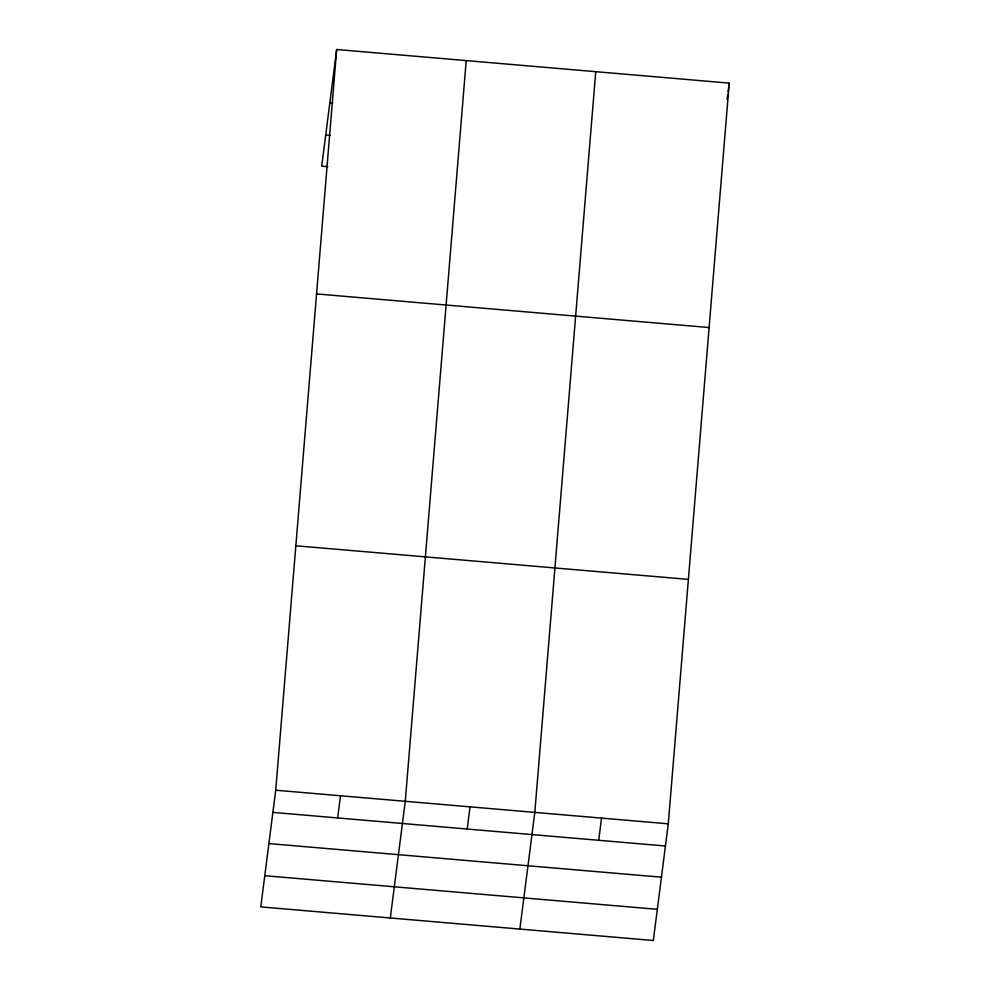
<?xml version="1.0" encoding="UTF-8"?>
<svg xmlns="http://www.w3.org/2000/svg" width="990" height="990" viewBox="0 0 990 990"><rect width="100%" height="100%" fill="white"/><g stroke="black" fill="none" stroke-linecap="round" stroke-linejoin="round"><path stroke-width="1.49" d="M275.727 790.218L336.674 49.5L729.222 83.111L668.275 823.816L653.326 940.5L260.778 906.89L275.727 790.218L668.275 823.816M466.216 60.588L405.269 801.306L390.32 917.99M595.745 71.676L534.81 812.394L519.861 929.078M336.674 49.5L321.725 166.184L327.752 166.691M337.664 817.938L340.498 795.762M467.193 829.038L470.04 806.85M598.702 840.287L601.549 818.111M727.13 99.371L727.699 94.941M728.083 91.983L729.222 83.111M329.831 102.861L332.85 103.121M325.722 134.999L330.239 135.383M316.565 293.931L709.112 327.542M295.837 545.775L688.384 579.385M272.894 812.394L665.441 846.005M268.896 843.579L661.444 877.19M264.776 875.705L657.323 909.315"/></g></svg>
